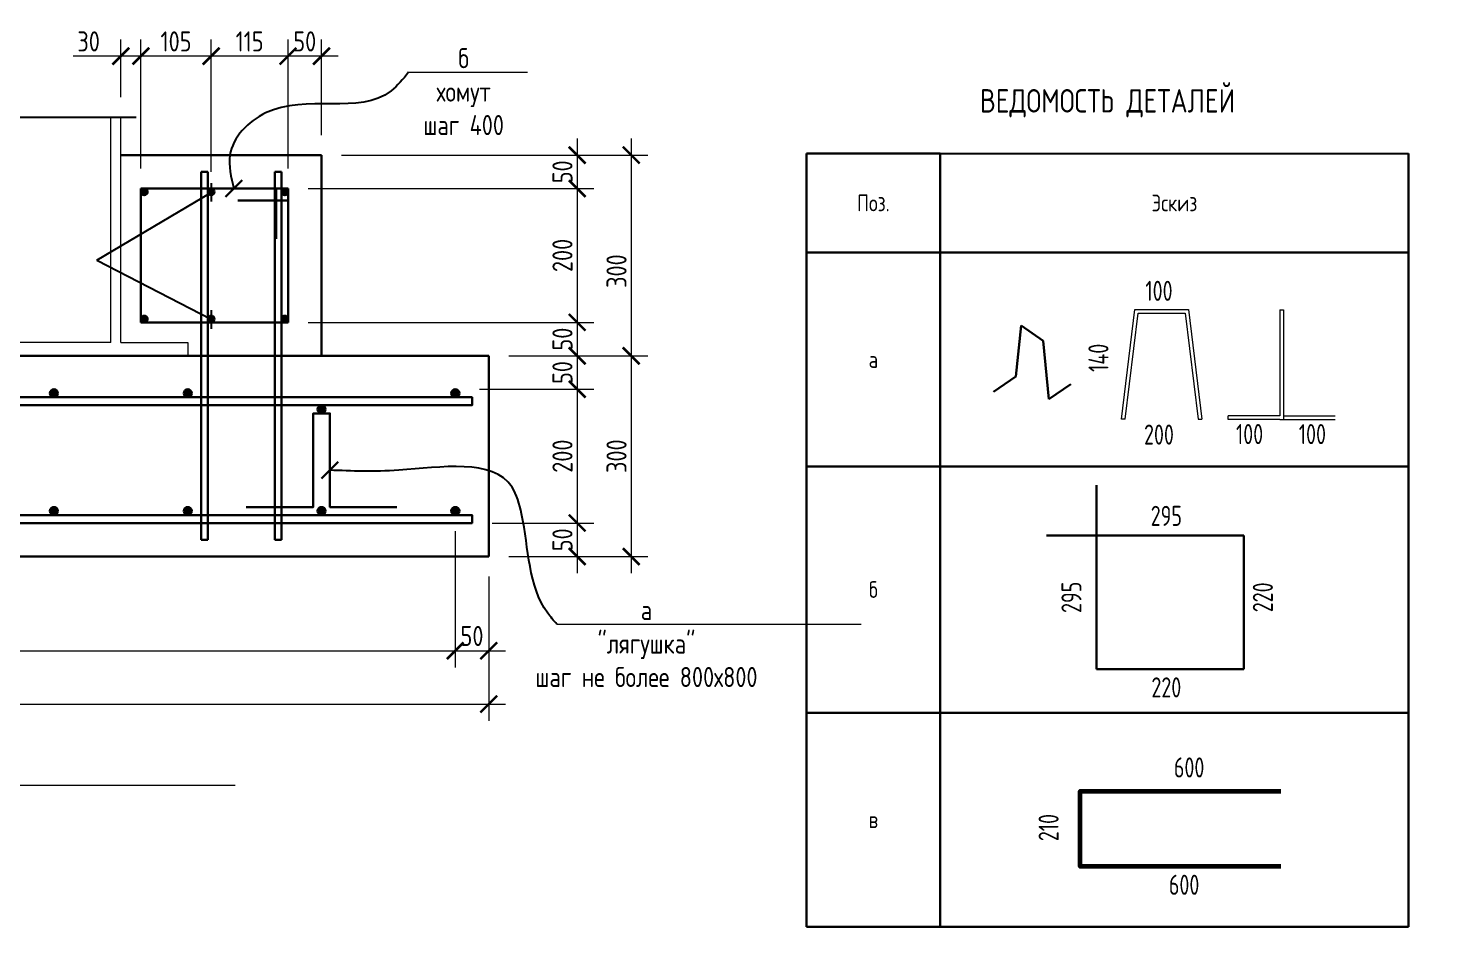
# Model space of a CAD drawing. Header units: millimetres. Extents: x -148017 to 581274, y 1637 to 41526.
# Drawn here: x 20320 to 41450, y 1637 to 15067 of the extents above; entities that cross this region are included whole.
import ezdxf
from ezdxf import colors
from ezdxf.entities.mleader import LeaderData, LeaderLine
from ezdxf.enums import TextEntityAlignment as Align
from ezdxf.lldxf.tags import DXFTag
from ezdxf.math import Vec2, Vec3

# ---------------------------------------------------------------- set-up
doc = ezdxf.new("R2010")
doc.units = ezdxf.units.MM
doc.styles.add('GOST 2.304', font='GOST_0.TTF')
tags = doc.linetypes.add('5-2', pattern=[3.5, 2.5, -1]).pattern_tags.tags
tags[6:7] = [DXFTag(74, 4), DXFTag(75, 0), DXFTag(340, '0'), DXFTag(46, 1.0), DXFTag(50, 0.0), DXFTag(44, 0.0), DXFTag(45, 0.0)]
tags[4:5] = [DXFTag(74, 4), DXFTag(75, 0), DXFTag(340, '0'), DXFTag(46, 1.0), DXFTag(50, 0.0), DXFTag(44, 0.0), DXFTag(45, 0.0)]
doc.linetypes.add('зигзаг', pattern='A,0.00254,-5.08,[131,ltypeshp.shx,S=5.08,R=0,X=-5.08,Y=0],-10.16,[131,ltypeshp.shx,S=5.08,R=180,X=5.08,Y=0],-5.08', length=20.32254)
doc.linetypes.add('Разрыв2_стар', pattern='A,60,-3,[1,ltsnew.shx,S=6,R=0,X=-3,Y=0],-3', length=66)
doc.dimstyles.new('м10', dxfattribs={"dimscale": 100, "dimtxt": 3, "dimasz": 2.5, "dimexe": 2.5, "dimexo": 3, "dimgap": 0.7, "dimtad": 1, "dimdec": 0, "dimlfac": 0.1, "dimtxsty": 'GOST 2.304', "dimblk": 'ARCHTICK', "dimcen": 2.5, "dimdle": 2.5, "dimclrd": 7, "dimclre": 7, "dimclrt": 256, "dimadec": 1, "dimazin": 0, "dimtfac": 1, "dimtdec": 0, "dimtmove": 0, "dimatfit": 3, "dimldrblk": 'NONE', "dimfxl": 1, "dimlwd": 20, "dimlwe": 20, "dimarcsym": 0})

# ---------------------------------------------------------------- blocks, each defined once
blk = doc.blocks.new('_ArchTick')
at = {"color": 0, "linetype": 'ByBlock', "const_width": 0.15}
blk.add_lwpolyline([(-0.5, -0.5), (0.5, 0.5)], dxfattribs=at)
blk = doc.blocks.new('*D83')
at = {"color": 7, "linetype": 'Continuous', "lineweight": 20, "transparency": 16777216}
for p, q in [((24204, 12971), (24204, 14900)), ((24704, 13471), (24704, 14900)), ((24954, 14650), (23954, 14650))]:
    blk.add_line(p, q, dxfattribs=at)
at = {"color": 7, "linetype": 'Continuous', "lineweight": 20, "transparency": 16777216, "xscale": 250, "yscale": 250, "zscale": 250, "rotation": 180}
blk.add_blockref('_ArchTick', (24204, 14650), dxfattribs=at)
at = {"color": 7, "linetype": 'Continuous', "lineweight": 20, "transparency": 16777216, "xscale": 250, "yscale": 250, "zscale": 250}
blk.add_blockref('_ArchTick', (24704, 14650), dxfattribs=at)
at = {"color": 7, "linetype": 'Continuous', "transparency": 16777216, "insert": (24454, 14870), "char_height": 300, "attachment_point": 5, "style": 'GOST 2.304'}
blk.add_mtext('50', dxfattribs=at)
blk = doc.blocks.new('_None')
blk = doc.blocks.new('*D84')
at = {"color": 7, "linetype": 'Continuous', "lineweight": 20, "transparency": 16777216}
for p, q in [((23054, 12921), (23054, 14900)), ((24204, 12971), (24204, 14900)), ((24454, 14650), (22804, 14650))]:
    blk.add_line(p, q, dxfattribs=at)
at = {"color": 7, "linetype": 'Continuous', "lineweight": 20, "transparency": 16777216, "xscale": 250, "yscale": 250, "zscale": 250, "rotation": 180}
blk.add_blockref('_ArchTick', (23054, 14650), dxfattribs=at)
at = {"color": 7, "linetype": 'Continuous', "lineweight": 20, "transparency": 16777216, "xscale": 250, "yscale": 250, "zscale": 250}
blk.add_blockref('_ArchTick', (24204, 14650), dxfattribs=at)
at = {"color": 7, "linetype": 'Continuous', "transparency": 16777216, "insert": (23629, 14870), "char_height": 300, "attachment_point": 5, "style": 'GOST 2.304'}
blk.add_mtext('115', dxfattribs=at)
blk = doc.blocks.new('*D85')
at = {"color": 7, "linetype": 'Continuous', "lineweight": 20, "transparency": 16777216}
for p, q in [((22004, 12971), (22004, 14900)), ((23054, 12921), (23054, 14900)), ((23304, 14650), (21754, 14650))]:
    blk.add_line(p, q, dxfattribs=at)
at = {"color": 7, "linetype": 'Continuous', "lineweight": 20, "transparency": 16777216, "xscale": 250, "yscale": 250, "zscale": 250, "rotation": 180}
blk.add_blockref('_ArchTick', (22004, 14650), dxfattribs=at)
at = {"color": 7, "linetype": 'Continuous', "lineweight": 20, "transparency": 16777216, "xscale": 250, "yscale": 250, "zscale": 250}
blk.add_blockref('_ArchTick', (23054, 14650), dxfattribs=at)
at = {"color": 7, "linetype": 'Continuous', "transparency": 16777216, "insert": (22529, 14870), "char_height": 300, "attachment_point": 5, "style": 'GOST 2.304'}
blk.add_mtext('105', dxfattribs=at)
blk = doc.blocks.new('*D86')
at = {"color": 7, "linetype": 'Continuous', "lineweight": 20, "transparency": 16777216}
for p, q in [((21704, 14036), (21704, 14900)), ((22004, 12971), (22004, 14900)), ((21704, 14650), (20993, 14650)), ((22254, 14650), (21704, 14650))]:
    blk.add_line(p, q, dxfattribs=at)
at = {"color": 7, "linetype": 'Continuous', "lineweight": 20, "transparency": 16777216, "xscale": 250, "yscale": 250, "zscale": 250, "rotation": 180}
blk.add_blockref('_ArchTick', (21704, 14650), dxfattribs=at)
at = {"color": 7, "linetype": 'Continuous', "lineweight": 20, "transparency": 16777216, "xscale": 250, "yscale": 250, "zscale": 250}
blk.add_blockref('_ArchTick', (22004, 14650), dxfattribs=at)
at = {"color": 7, "linetype": 'Continuous', "transparency": 16777216, "insert": (21223, 14870), "char_height": 300, "attachment_point": 5, "style": 'GOST 2.304'}
blk.add_mtext('30', dxfattribs=at)
blk = doc.blocks.new('*D89')
at = {"color": 7, "linetype": 'Continuous', "lineweight": 20, "transparency": 16777216}
for p, q in [((26704, 7551), (26704, 5513)), ((27204, 6871), (27204, 5513)), ((26454, 5763), (27454, 5763))]:
    blk.add_line(p, q, dxfattribs=at)
at = {"color": 7, "linetype": 'Continuous', "lineweight": 20, "transparency": 16777216, "xscale": 250, "yscale": 250, "zscale": 250, "rotation": 180}
blk.add_blockref('_ArchTick', (26704, 5763), dxfattribs=at)
at = {"color": 7, "linetype": 'Continuous', "lineweight": 20, "transparency": 16777216, "xscale": 250, "yscale": 250, "zscale": 250}
blk.add_blockref('_ArchTick', (27204, 5763), dxfattribs=at)
at = {"color": 7, "linetype": 'Continuous', "transparency": 16777216, "insert": (26954, 5983), "char_height": 300, "attachment_point": 5, "style": 'GOST 2.304'}
blk.add_mtext('50', dxfattribs=at)
blk = doc.blocks.new('*D68')
at = {"color": 7, "linetype": 'Continuous', "lineweight": 20, "transparency": 16777216}
for p, q in [((8678, 6871), (8678, 4716)), ((27204, 6871), (27204, 4716)), ((8428, 4966), (27454, 4966))]:
    blk.add_line(p, q, dxfattribs=at)
at = {"color": 7, "linetype": 'Continuous', "lineweight": 20, "transparency": 16777216, "xscale": 250, "yscale": 250, "zscale": 250, "rotation": 180}
blk.add_blockref('_ArchTick', (8678, 4966), dxfattribs=at)
at = {"color": 7, "linetype": 'Continuous', "lineweight": 20, "transparency": 16777216, "xscale": 250, "yscale": 250, "zscale": 250}
blk.add_blockref('_ArchTick', (27204, 4966), dxfattribs=at)
at = {"color": 7, "linetype": 'Continuous', "transparency": 16777216, "insert": (17941, 5216), "char_height": 300, "attachment_point": 5, "style": 'GOST 2.304'}
blk.add_mtext('{\\L4200}', dxfattribs=at)
blk = doc.blocks.new('*D69')
at = {"color": 7, "linetype": 'Continuous', "lineweight": 20, "transparency": 16777216}
for p, q in [((28526, 13421), (28526, 12421)), ((25004, 13171), (28776, 13171)), ((24504, 12671), (28776, 12671))]:
    blk.add_line(p, q, dxfattribs=at)
at = {"color": 7, "linetype": 'Continuous', "lineweight": 20, "transparency": 16777216, "xscale": 250, "yscale": 250, "zscale": 250}
for p, rotation in [((28526, 13171), 90), ((28526, 12671), 270)]:
    blk.add_blockref('_ArchTick', p, dxfattribs=dict(at, rotation=rotation))
at = {"color": 7, "linetype": 'Continuous', "transparency": 16777216, "insert": (28306, 12921), "char_height": 300, "attachment_point": 5, "rotation": 90, "style": 'GOST 2.304'}
blk.add_mtext('50', dxfattribs=at)
blk = doc.blocks.new('*D90')
at = {"color": 7, "linetype": 'Continuous', "lineweight": 20, "transparency": 16777216}
for p, q in [((28526, 12921), (28526, 10421)), ((24504, 12671), (28776, 12671)), ((24504, 10671), (28776, 10671))]:
    blk.add_line(p, q, dxfattribs=at)
at = {"color": 7, "linetype": 'Continuous', "lineweight": 20, "transparency": 16777216, "xscale": 250, "yscale": 250, "zscale": 250}
for p, rotation in [((28526, 12671), 90), ((28526, 10671), 270)]:
    blk.add_blockref('_ArchTick', p, dxfattribs=dict(at, rotation=rotation))
at = {"color": 7, "linetype": 'Continuous', "transparency": 16777216, "insert": (28306, 11671), "char_height": 300, "attachment_point": 5, "rotation": 90, "style": 'GOST 2.304'}
blk.add_mtext('200', dxfattribs=at)
blk = doc.blocks.new('*D91')
at = {"color": 7, "linetype": 'Continuous', "lineweight": 20, "transparency": 16777216}
for p, q in [((28526, 10921), (28526, 9921)), ((24504, 10671), (28776, 10671)), ((27504, 10171), (28776, 10171))]:
    blk.add_line(p, q, dxfattribs=at)
at = {"color": 7, "linetype": 'Continuous', "lineweight": 20, "transparency": 16777216, "xscale": 250, "yscale": 250, "zscale": 250}
for p, rotation in [((28526, 10671), 90), ((28526, 10171), 270)]:
    blk.add_blockref('_ArchTick', p, dxfattribs=dict(at, rotation=rotation))
at = {"color": 7, "linetype": 'Continuous', "transparency": 16777216, "insert": (28306, 10421), "char_height": 300, "attachment_point": 5, "rotation": 90, "style": 'GOST 2.304'}
blk.add_mtext('50', dxfattribs=at)
blk = doc.blocks.new('*D92')
at = {"color": 7, "linetype": 'Continuous', "lineweight": 20, "transparency": 16777216}
for p, q in [((28526, 10421), (28526, 9421)), ((27504, 10171), (28776, 10171)), ((27064, 9671), (28776, 9671))]:
    blk.add_line(p, q, dxfattribs=at)
at = {"color": 7, "linetype": 'Continuous', "lineweight": 20, "transparency": 16777216, "xscale": 250, "yscale": 250, "zscale": 250}
for p, rotation in [((28526, 10171), 90), ((28526, 9671), 270)]:
    blk.add_blockref('_ArchTick', p, dxfattribs=dict(at, rotation=rotation))
at = {"color": 7, "linetype": 'Continuous', "transparency": 16777216, "insert": (28306, 9921), "char_height": 300, "attachment_point": 5, "rotation": 90, "style": 'GOST 2.304'}
blk.add_mtext('50', dxfattribs=at)
blk = doc.blocks.new('*D93')
at = {"color": 7, "linetype": 'Continuous', "lineweight": 20, "transparency": 16777216}
for p, q in [((28526, 9921), (28526, 7421)), ((27064, 9671), (28776, 9671)), ((27254, 7671), (28776, 7671))]:
    blk.add_line(p, q, dxfattribs=at)
at = {"color": 7, "linetype": 'Continuous', "lineweight": 20, "transparency": 16777216, "xscale": 250, "yscale": 250, "zscale": 250}
for p, rotation in [((28526, 9671), 90), ((28526, 7671), 270)]:
    blk.add_blockref('_ArchTick', p, dxfattribs=dict(at, rotation=rotation))
at = {"color": 7, "linetype": 'Continuous', "transparency": 16777216, "insert": (28306, 8671), "char_height": 300, "attachment_point": 5, "rotation": 90, "style": 'GOST 2.304'}
blk.add_mtext('200', dxfattribs=at)
blk = doc.blocks.new('*D94')
at = {"color": 7, "linetype": 'Continuous', "lineweight": 20, "transparency": 16777216}
for p, q in [((28526, 7921), (28526, 6921)), ((27254, 7671), (28776, 7671)), ((27504, 7171), (28776, 7171))]:
    blk.add_line(p, q, dxfattribs=at)
at = {"color": 7, "linetype": 'Continuous', "lineweight": 20, "transparency": 16777216, "xscale": 250, "yscale": 250, "zscale": 250}
for p, rotation in [((28526, 7671), 90), ((28526, 7171), 270)]:
    blk.add_blockref('_ArchTick', p, dxfattribs=dict(at, rotation=rotation))
at = {"color": 7, "linetype": 'Continuous', "transparency": 16777216, "insert": (28306, 7421), "char_height": 300, "attachment_point": 5, "rotation": 90, "style": 'GOST 2.304'}
blk.add_mtext('50', dxfattribs=at)
blk = doc.blocks.new('*D70')
at = {"color": 7, "linetype": 'Continuous', "lineweight": 20, "transparency": 16777216}
for p, q in [((29334, 13421), (29334, 9921)), ((25004, 13171), (29584, 13171)), ((27504, 10171), (29584, 10171))]:
    blk.add_line(p, q, dxfattribs=at)
at = {"color": 7, "linetype": 'Continuous', "lineweight": 20, "transparency": 16777216, "xscale": 250, "yscale": 250, "zscale": 250}
for p, rotation in [((29334, 13171), 90), ((29334, 10171), 270)]:
    blk.add_blockref('_ArchTick', p, dxfattribs=dict(at, rotation=rotation))
at = {"color": 7, "linetype": 'Continuous', "transparency": 16777216, "insert": (29114, 11437), "char_height": 300, "attachment_point": 5, "rotation": 90, "style": 'GOST 2.304'}
blk.add_mtext('300', dxfattribs=at)
blk = doc.blocks.new('*D71')
at = {"color": 7, "linetype": 'Continuous', "lineweight": 20, "transparency": 16777216}
for p, q in [((29334, 10421), (29334, 6921)), ((27504, 10171), (29584, 10171)), ((27504, 7171), (29584, 7171))]:
    blk.add_line(p, q, dxfattribs=at)
at = {"color": 7, "linetype": 'Continuous', "lineweight": 20, "transparency": 16777216, "xscale": 250, "yscale": 250, "zscale": 250}
for p, rotation in [((29334, 10171), 90), ((29334, 7171), 270)]:
    blk.add_blockref('_ArchTick', p, dxfattribs=dict(at, rotation=rotation))
at = {"color": 7, "linetype": 'Continuous', "transparency": 16777216, "insert": (29114, 8671), "char_height": 300, "attachment_point": 5, "rotation": 90, "style": 'GOST 2.304'}
blk.add_mtext('300', dxfattribs=at)
blk = doc.blocks.new('*D72')
at = {"color": 7, "linetype": 'Continuous', "lineweight": 20, "transparency": 16777216}
for p, q in [((9178, 7551), (9178, 5513)), ((26704, 7551), (26704, 5513)), ((8928, 5763), (26954, 5763))]:
    blk.add_line(p, q, dxfattribs=at)
at = {"color": 7, "linetype": 'Continuous', "lineweight": 20, "transparency": 16777216, "xscale": 250, "yscale": 250, "zscale": 250, "rotation": 180}
blk.add_blockref('_ArchTick', (9178, 5763), dxfattribs=at)
at = {"color": 7, "linetype": 'Continuous', "lineweight": 20, "transparency": 16777216, "xscale": 250, "yscale": 250, "zscale": 250}
blk.add_blockref('_ArchTick', (26704, 5763), dxfattribs=at)
at = {"color": 7, "linetype": 'Continuous', "transparency": 16777216, "insert": (17941, 6013), "char_height": 300, "attachment_point": 5, "style": 'GOST 2.304'}
blk.add_mtext('{\\L20х200+100=4100}', dxfattribs=at)
blk = doc.blocks.new('*T75')
at = {"color": 0, "linetype": 'ByBlock', "lineweight": 30, "transparency": 16777216}
for p, q in [((0, -1500), (2000, -1500)), ((0, -1500), (0, -13059)), ((2000, -1500), (2000, -13059)), ((9000, -1500), (9000, -13059)), ((0, -2980), (9000, -2980)), ((0, -6180), (9000, -6180)), ((0, -9859), (9000, -9859)), ((0, -13059), (9000, -13059))]:
    blk.add_line(p, q, dxfattribs=at)
at = {"color": 0, "linetype": 'ByBlock', "lineweight": -2, "transparency": 16777216}
blk.add_line((2000, -1500), (9000, -1500), dxfattribs=at)
at = {"color": 0, "linetype": 'Continuous', "lineweight": 20, "transparency": 16777216, "attachment_point": 5, "style": 'GOST 2.304'}
for s, insert, char_height, width in [('ВЕДОМОСТЬ ДЕТАЛЕЙ', (4500, -750), 350, 8997), ('Поз.', (1000, -2240), 250, 1997), ('Эскиз', (5500, -2240), 250, 6997), ('а', (1000, -4580), 250, 1997), ('б', (1000, -8019), 250, 1997), ('в', (1000, -11459), 250, 1997)]:
    blk.add_mtext(s, dxfattribs=dict(at, insert=insert, char_height=char_height, width=width))

msp = doc.modelspace()

# ---------------------------------------------------------------- hatches: boundary and pattern name
at = {"linetype": 'Continuous'}
h = msp.add_hatch(color=7, dxfattribs=at)
h.dxf.hatch_style = 1
h.paths.add_polyline_path([(22104.3, 12620.9, 1), (22004.3, 12620.9, 1)])
h = msp.add_hatch(color=7, dxfattribs=at)
h.dxf.hatch_style = 1
h.paths.add_polyline_path([(23004.3, 12620.9, 1), (23104.3, 12620.9, 1)])
h = msp.add_hatch(color=7, dxfattribs=at)
h.dxf.hatch_style = 1
h.paths.add_polyline_path([(24204.4, 12620.9, 1), (24104.4, 12620.9, 1)])
h = msp.add_hatch(color=7, dxfattribs=at)
h.dxf.hatch_style = 1
h.paths.add_polyline_path([(22104.3, 10720.9, 1), (22004.3, 10720.9, 1)])
h = msp.add_hatch(color=7, dxfattribs=at)
h.dxf.hatch_style = 1
h.paths.add_polyline_path([(23104.3, 10720.9, 1), (23004.3, 10720.9, 1)])
h = msp.add_hatch(color=7, dxfattribs=at)
h.dxf.hatch_style = 1
h.paths.add_polyline_path([(24104.4, 10720.9, 1), (24204.4, 10720.9, 1)])
h = msp.add_hatch(color=7, dxfattribs=at)
h.dxf.hatch_style = 1
h.paths.add_polyline_path([(20764.3, 9610.9, 1), (20644.3, 9610.9, 1)])
h = msp.add_hatch(color=7, dxfattribs=at)
h.dxf.hatch_style = 1
h.paths.add_polyline_path([(22764.3, 9610.9, 1), (22644.3, 9610.9, 1)])
h = msp.add_hatch(color=7, dxfattribs=at)
h.dxf.hatch_style = 1
h.paths.add_polyline_path([(26764.3, 9610.9, 1), (26644.3, 9610.9, 1)])
h = msp.add_hatch(color=7, dxfattribs=at)
h.dxf.hatch_style = 1
h.paths.add_polyline_path([(24764.3, 9370.9, 1), (24644.3, 9370.9, 1)])
h = msp.add_hatch(color=7, dxfattribs=at)
h.dxf.hatch_style = 1
h.paths.add_polyline_path([(20764.3, 7850.9, 1), (20644.3, 7850.9, 1)])
h = msp.add_hatch(color=7, dxfattribs=at)
h.dxf.hatch_style = 1
h.paths.add_polyline_path([(22764.3, 7850.9, 1), (22644.3, 7850.9, 1)])
h = msp.add_hatch(color=7, dxfattribs=at)
h.dxf.hatch_style = 1
h.paths.add_polyline_path([(24764.3, 7850.9, 1), (24644.3, 7850.9, 1)])
h = msp.add_hatch(color=7, dxfattribs=at)
h.dxf.hatch_style = 1
h.paths.add_polyline_path([(26764.3, 7850.9, 1), (26644.3, 7850.9, 1)])

# ---------------------------------------------------------------- linework, layer by layer
at = {"color": 7, "linetype": 'Разрыв2_стар', "ltscale": 30}
msp.add_line((18317.3, 13735.9), (21934.3, 13735.9), dxfattribs=at)
at = {"color": 7, "linetype": '5-2', "lineweight": 20, "ltscale": 100}
for p, q in [((21554.3, 10370.9), (21554.3, 13735.9)), ((21704.3, 10370.9), (21704.3, 13735.9)), ((21554.3, 10370.9), (18414.3, 10370.9)), ((21704.3, 10370.9), (22704.3, 10370.9)), ((22704.3, 10370.9), (22704.3, 10170.9))]:
    msp.add_line(p, q, dxfattribs=at)
at = {"color": 7, "linetype": 'Continuous', "lineweight": 30}
for p, q in [((21704.3, 13170.9), (24704.3, 13170.9)), ((24704.3, 10170.9), (24704.3, 13170.9)), ((22904.3, 12920.9), (23004.3, 12920.9)), ((22904.3, 7420.9), (22904.3, 12920.9)), ((23004.3, 7420.9), (23004.3, 12920.9)), ((24004.4, 7420.9), (24004.4, 12920.9)), ((24004.4, 12920.9), (24104.4, 12920.9)), ((24104.4, 7420.9), (24104.4, 12920.9)), ((23269.3, 12545.9), (23519.3, 12795.9)), ((22004.3, 12670.9), (22004.3, 10670.9)), ((22004.3, 12670.9), (24204.4, 12670.9)), ((24204.4, 12490.9), (23454.4, 12490.9)), ((24024.4, 11920.9), (24024.4, 12670.9)), ((24204.4, 12670.9), (24204.4, 10670.9)), ((24204.4, 10670.9), (22004.3, 10670.9)), ((35081.1, 9860.2), (35163.5, 10623.5)), ((35163.5, 10623.5), (35493.2, 10397)), ((35575.6, 9520.4), (35493.2, 10397)), ((27204.3, 10170.9), (18414.3, 10170.9)), ((27204.3, 10170.9), (27204.3, 7170.9)), ((34751.5, 9633.6), (35081.1, 9860.2)), ((35575.6, 9520.4), (35905.3, 9746.9)), ((24704.3, 8335.9), (24954.3, 8585.9)), ((36291.5, 7486.8), (36291.5, 8236.8)), ((23004.3, 7420.9), (22904.3, 7420.9)), ((24104.4, 7420.9), (24004.4, 7420.9)), ((36291.5, 7486.8), (35541.5, 7486.8)), ((38491.6, 7486.8), (36291.5, 7486.8)), ((36291.5, 7486.8), (36291.5, 5486.8)), ((38491.6, 7486.8), (38491.6, 5486.8)), ((27204.3, 7170.9), (18414.3, 7170.9)), ((36291.5, 5486.8), (38491.6, 5486.8))]:
    msp.add_line(p, q, dxfattribs=at)
at = {"color": 7, "linetype": 'Continuous'}
for p, q in [((23054.3, 12750.9), (23054.3, 12475.9)), ((21343.6, 11599.3), (23054.3, 12613.4)), ((21343.6, 11599.3), (23054.3, 10720.9)), ((23054.3, 10850.9), (23054.3, 10575.9))]:
    msp.add_line(p, q, dxfattribs=at)
at = {"color": 7, "linetype": 'Continuous', "lineweight": 20}
for p, q in [((36662.8, 9225.6), (36862.8, 10865.6)), ((36719.3, 9225.6), (36912.4, 10809.6)), ((36862.8, 10865.6), (37662.8, 10865.6)), ((36912.4, 10809.6), (37613.3, 10809.6)), ((37613.3, 10809.6), (37806.4, 9225.6)), ((37662.8, 10865.6), (37862.8, 9225.6)), ((39028, 10858.5), (39028, 9274.5)), ((39028, 10858.5), (39084, 10858.5)), ((39084, 10858.5), (39084, 9218.5)), ((36719.3, 9225.6), (36662.8, 9225.6)), ((37806.4, 9225.6), (37862.8, 9225.6)), ((38256, 9218.5), (38256, 9274.5)), ((39028, 9274.5), (38256, 9274.5)), ((39028, 9218.5), (38256, 9218.5)), ((39028, 9218.5), (39084, 9218.5)), ((39084, 9274.5), (39856, 9274.5)), ((39084, 9218.5), (39856, 9218.5))]:
    msp.add_line(p, q, dxfattribs=at)
at = {"color": 7, "linetype": 'зигзаг', "ltscale": 15}
msp.add_line((22704.3, 10170.9), (24704.3, 10170.9), dxfattribs=at)
at = {"color": 7, "linetype": 'Continuous', "lineweight": 30}
for points in [[(18414.3, 9430.9), (26954.3, 9430.9), (26954.3, 9550.9), (18414.3, 9550.9)], [(25829.3, 7910.9), (24829.3, 7910.9), (24829.3, 9310.9), (24579.3, 9310.9), (24579.3, 7910.9), (23579.3, 7910.9)], [(18414.3, 7670.9), (26954.3, 7670.9), (26954.3, 7790.9), (18414.3, 7790.9)]]:
    msp.add_lwpolyline(points, dxfattribs=at)
at = {"color": 7, "linetype": 'Continuous', "lineweight": 60}
msp.add_lwpolyline([(39044.6, 2537.5), (36044.6, 2537.5), (36044.6, 3662.5), (39044.6, 3662.5)], dxfattribs=at)
at = {"color": 7, "linetype": 'Continuous', "lineweight": 30}
for centre, radius in [((22054.3, 12620.9), 50), ((23054.3, 12620.9), 50), ((24154.4, 12620.9), 50), ((22054.3, 10720.9), 50), ((23054.3, 10720.9), 50), ((24154.4, 10720.9), 50), ((20704.3, 9610.9), 60), ((22704.3, 9610.9), 60), ((26704.3, 9610.9), 60), ((24704.3, 9370.9), 60), ((20704.3, 7850.9), 60), ((22704.3, 7850.9), 60), ((24704.3, 7850.9), 60), ((26704.3, 7850.9), 60)]:
    msp.add_circle(centre, radius, dxfattribs=at)
msp.add_arc((22054.3, 10720.9), 50, 180, 270, dxfattribs=at)
at = {"color": 7, "linetype": 'Continuous'}
for points in [[(26006.2, 14409.9), (25743.3, 14129.9), (23868.3, 13801.9), (23335.3, 13170.9), (23394.3, 12670.9)], [(28222.2, 6159.9), (28086.3, 6324.9), (27694.3, 7807.9), (27552.3, 8205.9), (25860.3, 8460.9), (24829.3, 8460.9)]]:
    msp.add_spline(points, degree=3, dxfattribs=at)

# ---------------------------------------------------------------- block references
msp.add_blockref('*T75', (31953.7, 14695.8))

# ---------------------------------------------------------------- texts
at = {"color": 7, "linetype": 'Continuous', "lineweight": 25, "style": 'GOST 2.304', "width": 0.9}
for s, p in [('100', (37222.7, 10902.4)), ('200', (37222.7, 8753.4)), ('100', (38577.2, 8760.7)), ('100', (39516.4, 8760.7)), ('295', (37333, 7538.8)), ('220', (37333, 4974.8)), ('600', (37673.6, 3777.9)), ('600', (37598.6, 2024.3))]:
    msp.add_text(s, height=300, dxfattribs=at).set_placement(p, align=Align.BOTTOM_CENTER)
for s, p in [('140', (36558.1, 10140.8)), ('295', (36154.6, 6560.6)), ('220', (39015.6, 6560.6)), ('210', (35812.8, 3119.4))]:
    msp.add_text(s, height=300, rotation=90, dxfattribs=at).set_placement(p, align=Align.BOTTOM_CENTER)

# ---------------------------------------------------------------- dimensions: what is measured, and where the dimension line sits
at = {"color": 7, "linetype": 'Continuous'}
for base, p1, p2, picture, middle in [((21704.3, 14649.9), (22004.3, 12670.9), (21704.3, 13735.9), '*D86', (21223.5, 14869.9)), ((22004.3, 14649.9), (23054.3, 12620.9), (22004.3, 12670.9), '*D85', (22529.3, 14869.9)), ((23054.3, 14649.9), (24204.4, 12670.9), (23054.3, 12620.9), '*D84', (23629.4, 14869.9)), ((24204.4, 14649.9), (24704.3, 13170.9), (24204.4, 12670.9), '*D83', (24454.4, 14869.9)), ((27204.3, 5762.9), (26704.3, 7850.9), (27204.3, 7170.9), '*D89', (26954.3, 5982.9))]:
    dim = msp.add_linear_dim(base=base, p1=p1, p2=p2, dimstyle='м10', override={"dimclrt": 7}, dxfattribs=at)
    dim.commit()
    dim.dimension.update_dxf_attribs({"geometry": picture, "text_midpoint": middle})
for base, p1, p2, picture, middle in [((28526.3, 12670.9), (24704.3, 13170.9), (24204.4, 12670.9), '*D69', (28306.3, 12920.9)), ((28526.3, 10670.9), (24204.4, 12670.9), (24204.4, 10670.9), '*D90', (28306.3, 11670.9)), ((28526.3, 10170.9), (24204.4, 10670.9), (27204.3, 10170.9), '*D91', (28306.3, 10420.9)), ((28526.3, 9670.9), (27204.3, 10170.9), (26764.3, 9670.9), '*D92', (28306.3, 9920.9)), ((28526.3, 7670.9), (26764.3, 9670.9), (26954.3, 7670.9), '*D93', (28306.3, 8670.9)), ((28526.3, 7170.9), (26954.3, 7670.9), (27204.3, 7170.9), '*D94', (28306.3, 7420.9))]:
    dim = msp.add_linear_dim(base=base, p1=p1, p2=p2, angle=90, dimstyle='м10', override={"dimclrt": 7}, dxfattribs=at)
    dim.commit()
    dim.dimension.update_dxf_attribs({"geometry": picture, "text_midpoint": middle})
for base, p1, p2, picture, middle in [((29334.1, 10170.9), (24704.3, 13170.9), (27204.3, 10170.9), '*D70', (29334.1, 11436.9)), ((29334.1, 7170.9), (27204.3, 10170.9), (27204.3, 7170.9), '*D71', (29334.1, 8670.9))]:
    dim = msp.add_linear_dim(base=base, p1=p1, p2=p2, angle=90, dimstyle='м10', override={"dimclrt": 7}, dxfattribs=at)
    dim.commit()
    dim.dimension.update_dxf_attribs({"geometry": picture, "text_midpoint": middle, "dimtype": 160})
for base, p1, p2, text, picture, middle in [((26704.3, 5762.9), (9178.3, 7850.9), (26704.3, 7850.9), '{\\L20х200+100=4100}', '*D72', (17941.3, 6012.9)), ((27204.3, 4965.9), (8678.3, 7170.9), (27204.3, 7170.9), '{\\L4200}', '*D68', (17941.3, 5215.9))]:
    dim = msp.add_linear_dim(base=base, p1=p1, p2=p2, text=text, dimstyle='м10', override={"dimclrt": 7}, dxfattribs=at)
    dim.commit()
    dim.dimension.update_dxf_attribs({"geometry": picture, "text_midpoint": middle})

# ---------------------------------------------------------------- leaders
at = {"color": 7, "linetype": 'Continuous', "lineweight": 20}
ml = msp.add_multileader_mtext('Standard', dxfattribs=at)
ml.set_content('б\\Pхомут \\Pшаг 400', color=7, style='GOST 2.304')
ml.set_leader_properties(linetype='Continuous', lineweight=20)
ml.set_arrow_properties(name='NONE')
ml.build(insert=Vec2(0, 0))
ml.multileader.update_dxf_attribs({"text_left_attachment_type": 6, "text_right_attachment_type": 6, "dogleg_length": 3, "arrow_head_size": 30, "scale": 100})
ctx = ml.context
ctx.base_point, ctx.scale, ctx.char_height, ctx.arrow_head_size, ctx.landing_gap_size, ctx.plane_origin = Vec3(26234.3, 14409.9), 100, 300, 30, 0, Vec3(31216.1, 13988.2)
ctx.left_attachment, ctx.right_attachment, ctx.text_align_type = 6, 6, 1
notes = []
notes.append((ctx, [(0, (1, 1, 0), (26096.3, 14409.9), (1, 0), 138, [(0, [(26006.2, 14409.9)], 0, [])])]))
ctx.mtext.insert, ctx.mtext.width, ctx.mtext.alignment, ctx.mtext.flow_direction = Vec3(26829, 14769.9), 2835.083, 2, 5
ml = msp.add_multileader_mtext('Standard', dxfattribs=at)
ml.set_content('в\\P(П-образ. хомут) шаг200 по периметру плиты', color=7, style='GOST 2.304')
ml.set_leader_properties(linetype='Continuous', lineweight=20)
ml.set_arrow_properties(name='NONE')
ml.build(insert=Vec2(0, 0))
ml.multileader.update_dxf_attribs({"text_left_attachment_type": 6, "text_right_attachment_type": 6, "dogleg_length": 3, "arrow_head_size": 30, "scale": 100})
ctx = ml.context
ctx.base_point, ctx.scale, ctx.char_height, ctx.arrow_head_size, ctx.landing_gap_size, ctx.plane_origin = Vec3(14279.4, 3754.9), 100, 300, 30, 0, Vec3(14484.4, 3648.2)
ctx.left_attachment, ctx.right_attachment, ctx.text_align_type = 6, 6, 1
notes.append((ctx, [(0, (1, 1, 0), (14172.4, 3754.9), (1, 0), 107, [(0, [(13698.6, 7790.9)], 0, [])])]))
ctx.mtext.insert, ctx.mtext.width, ctx.mtext.alignment, ctx.mtext.flow_direction = Vec3(15784.6, 4139.2), 3276.04, 2, 5
ml = msp.add_multileader_mtext('Standard', dxfattribs=at)
ml.set_content('а\\P"лягушка"\\Pшаг не более 800х800', color=7, style='GOST 2.304')
ml.set_leader_properties(linetype='Continuous', lineweight=20)
ml.set_arrow_properties(name='NONE')
ml.build(insert=Vec2(0, 0))
ml.multileader.update_dxf_attribs({"text_left_attachment_type": 6, "text_right_attachment_type": 6, "dogleg_length": 3, "arrow_head_size": 30, "scale": 100})
ctx = ml.context
ctx.base_point, ctx.scale, ctx.char_height, ctx.arrow_head_size, ctx.landing_gap_size, ctx.plane_origin = Vec3(28450.3, 6159.9), 100, 300, 30, 0, Vec3(33432.1, 5738.2)
ctx.left_attachment, ctx.right_attachment, ctx.text_align_type = 6, 6, 1
notes.append((ctx, [(0, (1, 1, 0), (28312.3, 6159.9), (1, 0), 138, [(0, [(28222.2, 6159.9)], 0, [])])]))
ctx.mtext.insert, ctx.mtext.width, ctx.mtext.alignment, ctx.mtext.flow_direction = Vec3(29561.5, 6519.9), 2835.083, 2, 5
for ctx, leaders in notes:
    for number, flags, end, landing, length, lines in leaders:
        leader = LeaderData()
        leader.index, (leader.has_last_leader_line, leader.has_dogleg_vector, leader.attachment_direction) = number, flags
        leader.last_leader_point, leader.dogleg_vector, leader.dogleg_length = Vec3(end), Vec3(landing), length
        for number, points, colour, breaks in lines:
            line = LeaderLine()
            line.index, line.vertices, line.color, line.breaks = number, Vec3.list(points), colors.encode_raw_color(colour), breaks
            leader.lines.append(line)
        ctx.leaders.append(leader)

doc.saveas('drawing.dxf')
